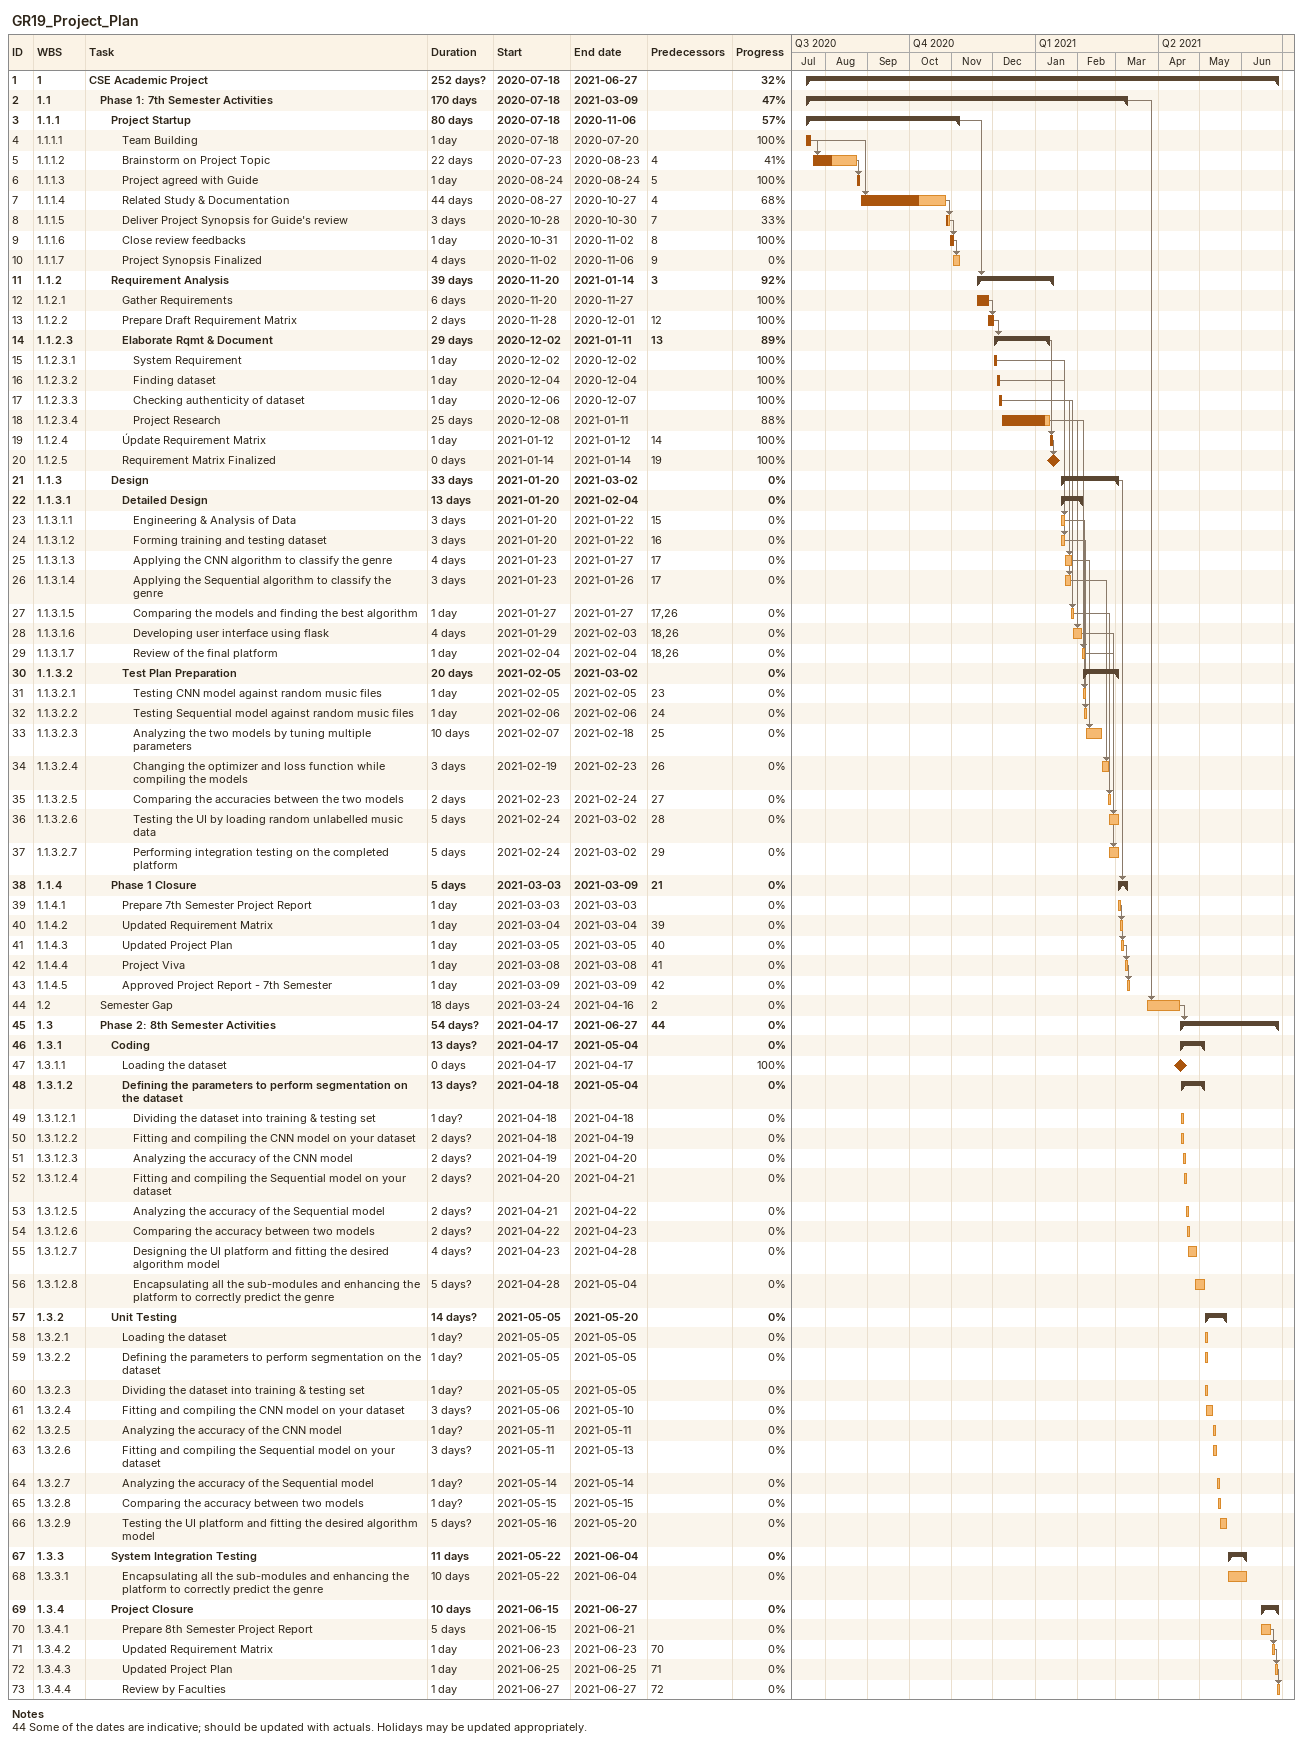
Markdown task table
GR19_Project_Plan

| ID | WBS | Task | Duration | Start | Finish | Predecessors | % complete |
|---|---|---|---|---|---|---|---|
| 1 | 1 | **CSE Academic Project** | 252d? | 2020-07-18 | 2021-06-27 |  | 32 |
| 2 | 1.1 | **Phase 1: 7th Semester Activities** | 170d | 2020-07-18 | 2021-03-09 |  | 47 |
| 3 | 1.1.1 | **Project Startup** | 80d | 2020-07-18 | 2020-11-06 |  | 57 |
| 4 | 1.1.1.1 | Team Building | 1d | 2020-07-18 | 2020-07-20 |  | 100 |
| 5 | 1.1.1.2 | Brainstorm on Project Topic | 22d | 2020-07-23 | 2020-08-23 | 4 | 41 |
| 6 | 1.1.1.3 | Project agreed with Guide | 1d | 2020-08-24 | 2020-08-24 | 5 | 100 |
| 7 | 1.1.1.4 | Related Study & Documentation | 44d | 2020-08-27 | 2020-10-27 | 4 | 68 |
| 8 | 1.1.1.5 | Deliver Project Synopsis for Guide's review | 3d | 2020-10-28 | 2020-10-30 | 7 | 33 |
| 9 | 1.1.1.6 | Close review feedbacks | 1d | 2020-10-31 | 2020-11-02 | 8 | 100 |
| 10 | 1.1.1.7 | Project Synopsis Finalized | 4d | 2020-11-02 | 2020-11-06 | 9 | 0 |
| 11 | 1.1.2 | **Requirement Analysis** | 39d | 2020-11-20 | 2021-01-14 | 3 | 92 |
| 12 | 1.1.2.1 | Gather Requirements | 6d | 2020-11-20 | 2020-11-27 |  | 100 |
| 13 | 1.1.2.2 | Prepare Draft Requirement Matrix | 2d | 2020-11-28 | 2020-12-01 | 12 | 100 |
| 14 | 1.1.2.3 | **Elaborate Rqmt & Document** | 29d | 2020-12-02 | 2021-01-11 | 13 | 89 |
| 15 | 1.1.2.3.1 | System Requirement | 1d | 2020-12-02 | 2020-12-02 |  | 100 |
| 16 | 1.1.2.3.2 | Finding dataset | 1d | 2020-12-04 | 2020-12-04 |  | 100 |
| 17 | 1.1.2.3.3 | Checking authenticity of dataset | 1d | 2020-12-06 | 2020-12-07 |  | 100 |
| 18 | 1.1.2.3.4 | Project Research | 25d | 2020-12-08 | 2021-01-11 |  | 88 |
| 19 | 1.1.2.4 | Úpdate Requirement Matrix | 1d | 2021-01-12 | 2021-01-12 | 14 | 100 |
| 20 | 1.1.2.5 | Requirement Matrix Finalized | 0d | 2021-01-14 | 2021-01-14 | 19 | 100 |
| 21 | 1.1.3 | **Design** | 33d | 2021-01-20 | 2021-03-02 |  | 0 |
| 22 | 1.1.3.1 | **Detailed Design** | 13d | 2021-01-20 | 2021-02-04 |  | 0 |
| 23 | 1.1.3.1.1 | Engineering & Analysis of Data | 3d | 2021-01-20 | 2021-01-22 | 15 | 0 |
| 24 | 1.1.3.1.2 | Forming training and testing dataset | 3d | 2021-01-20 | 2021-01-22 | 16 | 0 |
| 25 | 1.1.3.1.3 | Applying the CNN algorithm to classify the genre | 4d | 2021-01-23 | 2021-01-27 | 17 | 0 |
| 26 | 1.1.3.1.4 | Applying the Sequential algorithm to classify the genre | 3d | 2021-01-23 | 2021-01-26 | 17 | 0 |
| 27 | 1.1.3.1.5 | Comparing the models and finding the best algorithm | 1d | 2021-01-27 | 2021-01-27 | 17, 26 | 0 |
| 28 | 1.1.3.1.6 | Developing user interface using flask | 4d | 2021-01-29 | 2021-02-03 | 18, 26 | 0 |
| 29 | 1.1.3.1.7 | Review of the final platform | 1d | 2021-02-04 | 2021-02-04 | 18, 26 | 0 |
| 30 | 1.1.3.2 | **Test Plan Preparation** | 20d | 2021-02-05 | 2021-03-02 |  | 0 |
| 31 | 1.1.3.2.1 | Testing CNN model against random music files | 1d | 2021-02-05 | 2021-02-05 | 23 | 0 |
| 32 | 1.1.3.2.2 | Testing Sequential model against random music files | 1d | 2021-02-06 | 2021-02-06 | 24 | 0 |
| 33 | 1.1.3.2.3 | Analyzing the two models by tuning multiple parameters | 10d | 2021-02-07 | 2021-02-18 | 25 | 0 |
| 34 | 1.1.3.2.4 | Changing the optimizer and loss function while compiling the models | 3d | 2021-02-19 | 2021-02-23 | 26 | 0 |
| 35 | 1.1.3.2.5 | Comparing the accuracies between the two models | 2d | 2021-02-23 | 2021-02-24 | 27 | 0 |
| 36 | 1.1.3.2.6 | Testing the UI by loading random unlabelled music data | 5d | 2021-02-24 | 2021-03-02 | 28 | 0 |
| 37 | 1.1.3.2.7 | Performing integration testing on the completed platform | 5d | 2021-02-24 | 2021-03-02 | 29 | 0 |
| 38 | 1.1.4 | **Phase 1 Closure** | 5d | 2021-03-03 | 2021-03-09 | 21 | 0 |
| 39 | 1.1.4.1 | Prepare 7th Semester Project Report | 1d | 2021-03-03 | 2021-03-03 |  | 0 |
| 40 | 1.1.4.2 | Updated Requirement Matrix | 1d | 2021-03-04 | 2021-03-04 | 39 | 0 |
| 41 | 1.1.4.3 | Updated Project Plan | 1d | 2021-03-05 | 2021-03-05 | 40 | 0 |
| 42 | 1.1.4.4 | Project Viva | 1d | 2021-03-08 | 2021-03-08 | 41 | 0 |
| 43 | 1.1.4.5 | Approved Project Report - 7th Semester | 1d | 2021-03-09 | 2021-03-09 | 42 | 0 |
| 44 | 1.2 | Semester Gap | 18d | 2021-03-24 | 2021-04-16 | 2 | 0 |
| 45 | 1.3 | **Phase 2: 8th Semester Activities** | 54d? | 2021-04-17 | 2021-06-27 | 44 | 0 |
| 46 | 1.3.1 | **Coding** | 13d? | 2021-04-17 | 2021-05-04 |  | 0 |
| 47 | 1.3.1.1 | Loading the dataset | 0d | 2021-04-17 | 2021-04-17 |  | 100 |
| 48 | 1.3.1.2 | **Defining the parameters to perform segmentation on the dataset** | 13d? | 2021-04-18 | 2021-05-04 |  | 0 |
| 49 | 1.3.1.2.1 | Dividing the dataset into training & testing set | 1d? | 2021-04-18 | 2021-04-18 |  | 0 |
| 50 | 1.3.1.2.2 | Fitting and compiling the CNN model on your dataset | 2d? | 2021-04-18 | 2021-04-19 |  | 0 |
| 51 | 1.3.1.2.3 | Analyzing the accuracy of the CNN model | 2d? | 2021-04-19 | 2021-04-20 |  | 0 |
| 52 | 1.3.1.2.4 | Fitting and compiling the Sequential model on your dataset | 2d? | 2021-04-20 | 2021-04-21 |  | 0 |
| 53 | 1.3.1.2.5 | Analyzing the accuracy of the Sequential model | 2d? | 2021-04-21 | 2021-04-22 |  | 0 |
| 54 | 1.3.1.2.6 | Comparing the accuracy between two models | 2d? | 2021-04-22 | 2021-04-23 |  | 0 |
| 55 | 1.3.1.2.7 | Designing the UI platform and fitting the desired algorithm model | 4d? | 2021-04-23 | 2021-04-28 |  | 0 |
| 56 | 1.3.1.2.8 | Encapsulating all the sub-modules and enhancing the platform to correctly predict the genre | 5d? | 2021-04-28 | 2021-05-04 |  | 0 |
| 57 | 1.3.2 | **Unit Testing** | 14d? | 2021-05-05 | 2021-05-20 |  | 0 |
| 58 | 1.3.2.1 | Loading the dataset | 1d? | 2021-05-05 | 2021-05-05 |  | 0 |
| 59 | 1.3.2.2 | Defining the parameters to perform segmentation on the dataset | 1d? | 2021-05-05 | 2021-05-05 |  | 0 |
| 60 | 1.3.2.3 | Dividing the dataset into training & testing set | 1d? | 2021-05-05 | 2021-05-05 |  | 0 |
| 61 | 1.3.2.4 | Fitting and compiling the CNN model on your dataset | 3d? | 2021-05-06 | 2021-05-10 |  | 0 |
| 62 | 1.3.2.5 | Analyzing the accuracy of the CNN model | 1d? | 2021-05-11 | 2021-05-11 |  | 0 |
| 63 | 1.3.2.6 | Fitting and compiling the Sequential model on your dataset | 3d? | 2021-05-11 | 2021-05-13 |  | 0 |
| 64 | 1.3.2.7 | Analyzing the accuracy of the Sequential model | 1d? | 2021-05-14 | 2021-05-14 |  | 0 |
| 65 | 1.3.2.8 | Comparing the accuracy between two models | 1d? | 2021-05-15 | 2021-05-15 |  | 0 |
| 66 | 1.3.2.9 | Testing the UI platform and fitting the desired algorithm model | 5d? | 2021-05-16 | 2021-05-20 |  | 0 |
| 67 | 1.3.3 | **System Integration Testing** | 11d | 2021-05-22 | 2021-06-04 |  | 0 |
| 68 | 1.3.3.1 | Encapsulating all the sub-modules and enhancing the platform to correctly predict the genre | 10d | 2021-05-22 | 2021-06-04 |  | 0 |
| 69 | 1.3.4 | **Project Closure** | 10d | 2021-06-15 | 2021-06-27 |  | 0 |
| 70 | 1.3.4.1 | Prepare 8th Semester Project Report | 5d | 2021-06-15 | 2021-06-21 |  | 0 |
| 71 | 1.3.4.2 | Updated Requirement Matrix | 1d | 2021-06-23 | 2021-06-23 | 70 | 0 |
| 72 | 1.3.4.3 | Updated Project Plan | 1d | 2021-06-25 | 2021-06-25 | 71 | 0 |
| 73 | 1.3.4.4 | Review by Faculties | 1d | 2021-06-27 | 2021-06-27 | 72 | 0 |

Notes
- 44: Some of the dates are indicative; should be updated with actuals. Holidays may be updated appropriately.
